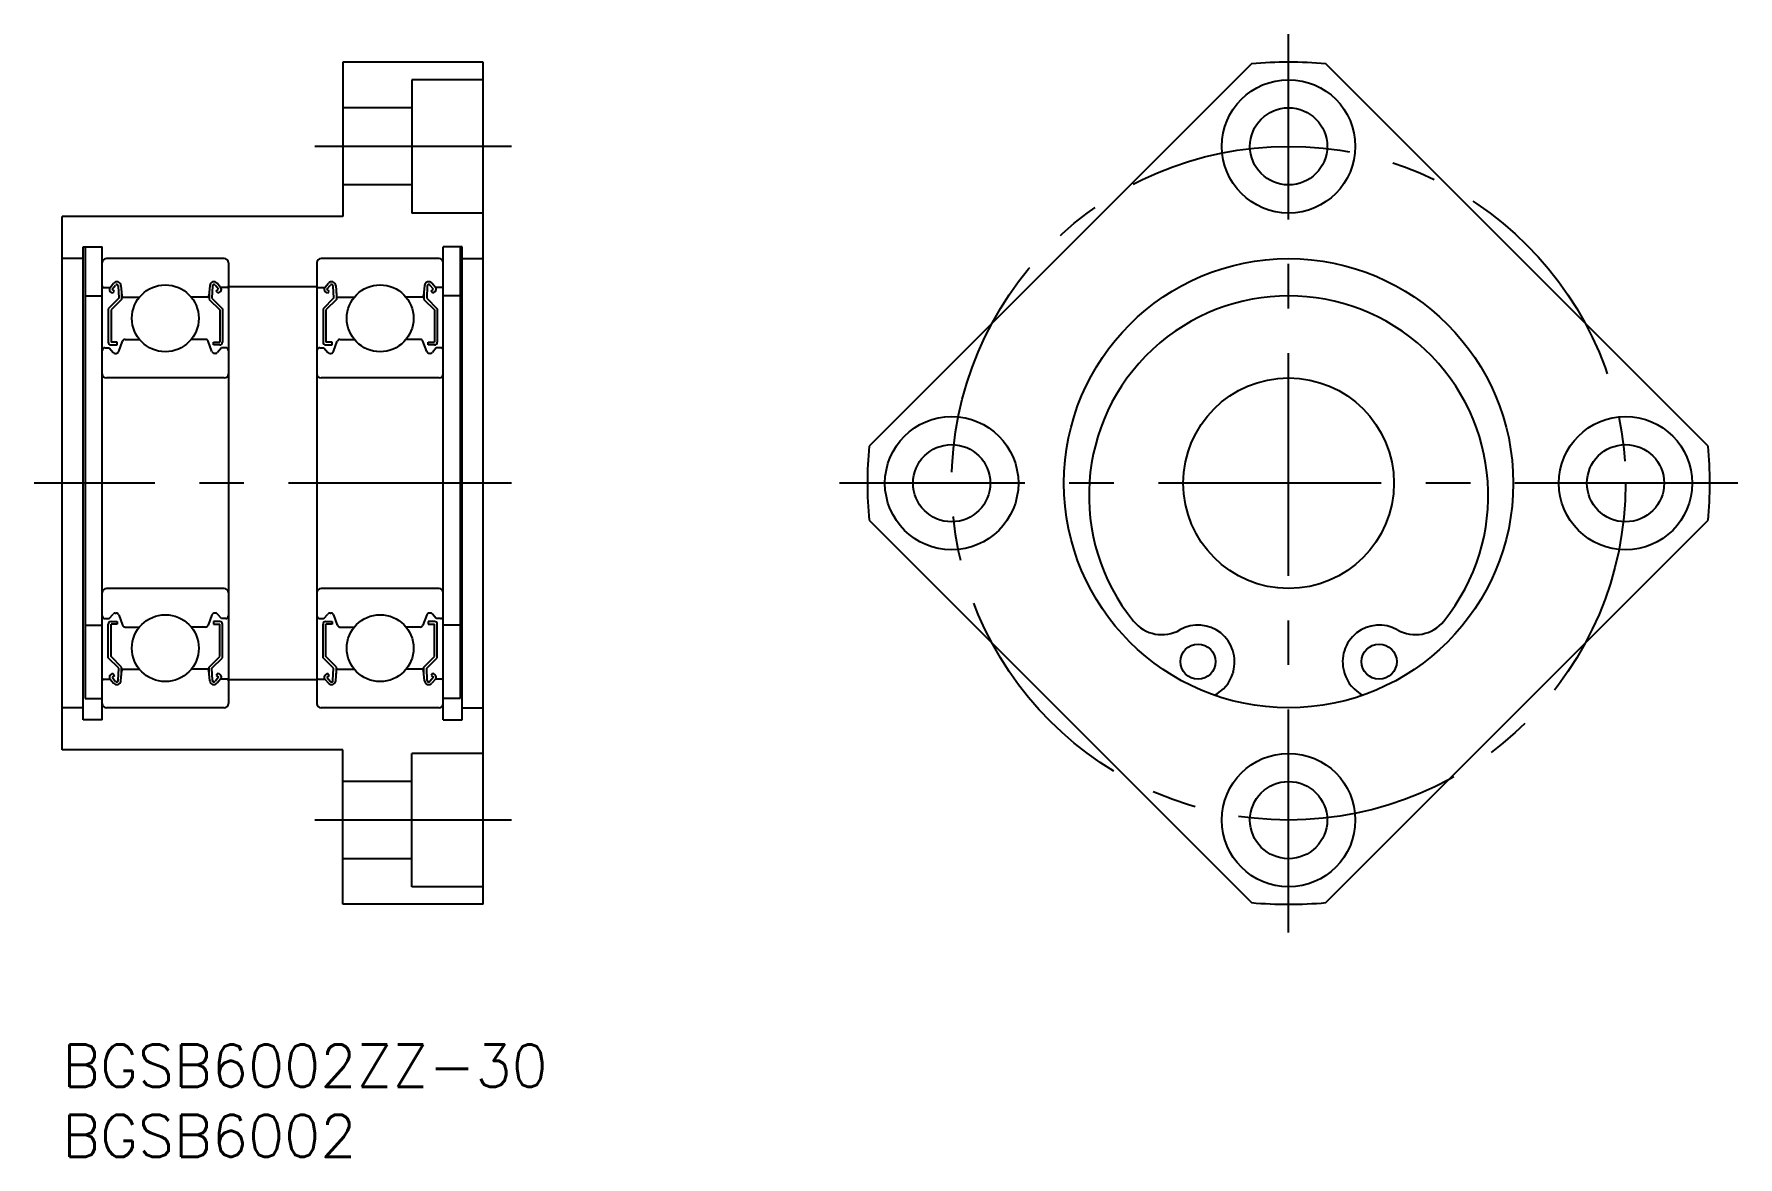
# Model space of a CAD drawing. Extents: x -2 to 119, y -8 to 72.
import ezdxf

# ---------------------------------------------------------------- set-up
doc = ezdxf.new("R2010")
doc.units = 0
doc.header["$LTSCALE"] = 0.5
doc.linetypes.add('CENTER', pattern=[50.8, 31.75, -6.35, 6.35, -6.35])
for name, color, linetype in [('MSM_CENTER', 1, 'CENTER'), ('MSM_CONTINUOUS', 7, 'CONTINUOUS'), ('MSM_PART_NUMBER', 7, 'CONTINUOUS')]:
    doc.layers.add(name, color=color, linetype=linetype)
doc.styles.get("Standard").update_dxf_attribs({"font": 'txt.shx', "height": 3, "bigfont": 'bigfont.shx'})

# ---------------------------------------------------------------- blocks, each defined once
blk = doc.blocks.new('*U6')
at = {"layer": 'MSM_PART_NUMBER'}
blk.add_text('BGSB6002ZZ-30', height=3, dxfattribs=at).set_placement((0, -3))
blk = doc.blocks.new('*U7')
at = {"layer": 'MSM_PART_NUMBER'}
blk.add_text('BGSB6002', height=3, dxfattribs=at).set_placement((0, -8))

msp = doc.modelspace()

# ---------------------------------------------------------------- linework, layer by layer
at = {"layer": 'MSM_CENTER'}
for p, q in [((87.36, 8), (87.36, 72)), ((32, 64), (18, 64)), ((32, 40), (-2, 40)), ((119.36, 40), (55.36, 40)), ((32, 16), (18, 16))]:
    msp.add_line(p, q, dxfattribs=at)
msp.add_circle((87.36, 40), 24, dxfattribs=at)
at = {"layer": 'MSM_CONTINUOUS'}
for p, q in [((20, 70), (20, 59)), ((30, 70), (20, 70)), ((27.5, 70), (27.5, 70)), ((30, 10), (30, 70)), ((84.72, 69.88), (57.48, 42.64)), ((117.25, 42.64), (90.01, 69.88)), ((24.9, 68.75), (24.9, 59.25)), ((30, 68.75), (24.9, 68.75)), ((24.9, 66.75), (20, 66.75)), ((24.9, 61.25), (20, 61.25)), ((0, 21), (0, 59)), ((20, 59), (0, 59)), ((30, 59.25), (24.9, 59.25)), ((1.5, 56, -1.3), (0, 56, -1.3)), ((1.5, 56.85, -1.3), (2.85, 56.85, -1.3)), ((1.5, 23.15, -0.1), (1.5, 56.85, -0.1)), ((1.65, 56.85), (1.65, 24.65)), ((2.85, 23.15), (2.85, 56.85)), ((11.55, 56), (3.15, 56)), ((26.85, 56), (18.45, 56)), ((27.15, 23.15), (27.15, 56.85)), ((28.5, 56.85, -1.3), (27.15, 56.85, -1.3)), ((28.35, 56.85), (28.35, 24.65)), ((28.5, 23.15, -0.1), (28.5, 56.85, -0.1)), ((28.5, 56, -1.3), (30, 56, -1.3)), ((11.85, 55.7), (11.85, 24.3)), ((18.15, 55.7), (18.15, 24.3)), ((2.95, 53.95), (3.41, 53.95)), ((3.41, 53.95), (3.66, 54.25)), ((3.59, 53.54), (3.43, 53.67)), ((3.56, 53.82), (3.81, 54.12)), ((3.72, 53.69), (3.56, 53.82)), ((3.59, 53.54), (3.72, 53.69)), ((3.99, 54.06), (4.03, 53.18)), ((4.19, 54.08), (4.25, 53.34)), ((4.23, 53.57), (4.23, 53.1)), ((10.51, 54.08), (10.45, 53.34)), ((10.47, 53.57), (10.47, 53.1)), ((10.71, 54.06), (10.67, 53.18)), ((11.14, 53.82), (10.89, 54.12)), ((10.98, 53.69), (11.14, 53.82)), ((11.11, 53.54), (10.98, 53.69)), ((11.29, 53.95), (11.04, 54.25)), ((11.11, 53.54), (11.27, 53.67)), ((11.75, 53.95), (11.29, 53.95)), ((18.15, 54), (11.85, 54)), ((18.25, 53.95), (18.71, 53.95)), ((18.71, 53.95), (18.96, 54.25)), ((18.89, 53.54), (18.73, 53.67)), ((18.86, 53.82), (19.11, 54.12)), ((19.02, 53.69), (18.86, 53.82)), ((18.89, 53.54), (19.02, 53.69)), ((19.29, 54.06), (19.33, 53.18)), ((19.49, 54.08), (19.55, 53.34)), ((19.53, 53.57), (19.53, 53.1)), ((25.81, 54.08), (25.75, 53.34)), ((25.77, 53.57), (25.77, 53.1)), ((26.01, 54.06), (25.97, 53.18)), ((26.44, 53.82), (26.19, 54.12)), ((26.28, 53.69), (26.44, 53.82)), ((26.41, 53.54), (26.28, 53.69)), ((26.59, 53.95), (26.34, 54.25)), ((26.41, 53.54), (26.57, 53.67)), ((27.05, 53.95), (26.59, 53.95)), ((1.65, 53.35, -1.3), (2.85, 53.35, -1.3)), ((4.03, 53.18), (3.28, 52.43)), ((3.28, 52.43), (3.28, 50.05)), ((4.23, 53.1), (3.48, 52.35)), ((3.48, 52.35), (3.48, 50.05)), ((4.35, 53.25), (5.5, 53.25)), ((10.35, 53.25), (9.2, 53.25)), ((10.47, 53.1), (11.22, 52.35)), ((10.67, 53.18), (11.42, 52.43)), ((11.22, 52.35), (11.22, 50.05)), ((11.42, 52.43), (11.42, 50.05)), ((19.33, 53.18), (18.58, 52.43)), ((18.58, 52.43), (18.58, 50.05)), ((19.53, 53.1), (18.78, 52.35)), ((18.78, 52.35), (18.78, 50.05)), ((19.65, 53.25), (20.8, 53.25)), ((25.65, 53.25), (24.5, 53.25)), ((25.77, 53.1), (26.52, 52.35)), ((25.97, 53.18), (26.72, 52.43)), ((26.52, 52.35), (26.52, 50.05)), ((26.72, 52.43), (26.72, 50.05)), ((28.35, 53.35, -1.3), (27.15, 53.35, -1.3)), ((3.93, 50.05), (3.48, 50.05)), ((3.48, 49.85), (3.93, 49.85)), ((3.93, 49.85), (3.93, 50.05)), ((4.03, 49.38), (4.3, 50.12)), ((4.49, 50.25), (5.5, 50.25)), ((10.21, 50.25), (9.2, 50.25)), ((10.67, 49.38), (10.4, 50.12)), ((10.77, 50.05), (11.22, 50.05)), ((10.77, 49.85), (10.77, 50.05)), ((11.22, 49.85), (10.77, 49.85)), ((19.23, 50.05), (18.78, 50.05)), ((18.78, 49.85), (19.23, 49.85)), ((19.23, 49.85), (19.23, 50.05)), ((19.33, 49.38), (19.6, 50.12)), ((19.79, 50.25), (20.8, 50.25)), ((25.51, 50.25), (24.5, 50.25)), ((25.97, 49.38), (25.7, 50.12)), ((26.07, 50.05), (26.52, 50.05)), ((26.07, 49.85), (26.07, 50.05)), ((26.52, 49.85), (26.07, 49.85)), ((3.05, 49.65), (3.35, 49.65)), ((3.35, 49.65), (3.63, 49.32)), ((3.78, 49.25), (3.84, 49.25)), ((10.92, 49.25), (10.86, 49.25)), ((11.35, 49.65), (11.07, 49.32)), ((11.65, 49.65), (11.35, 49.65)), ((18.35, 49.65), (18.65, 49.65)), ((18.65, 49.65), (18.93, 49.32)), ((19.08, 49.25), (19.14, 49.25)), ((26.22, 49.25), (26.16, 49.25)), ((26.65, 49.65), (26.37, 49.32)), ((26.95, 49.65), (26.65, 49.65)), ((11.55, 47.5), (3.15, 47.5)), ((26.85, 47.5), (18.45, 47.5)), ((57.48, 37.36), (84.72, 10.12)), ((90.01, 10.12), (117.25, 37.36)), ((11.55, 32.5), (3.15, 32.5)), ((26.85, 32.5), (18.45, 32.5)), ((3.05, 30.35), (3.35, 30.35)), ((3.35, 30.35), (3.63, 30.68)), ((3.78, 30.75), (3.84, 30.75)), ((4.03, 30.62), (4.3, 29.88)), ((10.67, 30.62), (10.4, 29.88)), ((10.92, 30.75), (10.86, 30.75)), ((11.35, 30.35), (11.07, 30.68)), ((11.65, 30.35), (11.35, 30.35)), ((18.35, 30.35), (18.65, 30.35)), ((18.65, 30.35), (18.93, 30.68)), ((19.08, 30.75), (19.14, 30.75)), ((19.33, 30.62), (19.6, 29.88)), ((25.97, 30.62), (25.7, 29.88)), ((26.22, 30.75), (26.16, 30.75)), ((26.65, 30.35), (26.37, 30.68)), ((26.95, 30.35), (26.65, 30.35)), ((1.65, 29.89, -1.3), (2.85, 29.89, -1.3)), ((3.28, 27.57), (3.28, 29.95)), ((3.48, 30.15), (3.93, 30.15)), ((3.48, 27.65), (3.48, 29.95)), ((3.93, 29.95), (3.48, 29.95)), ((3.93, 30.15), (3.93, 29.95)), ((4.49, 29.75), (5.5, 29.75)), ((10.21, 29.75), (9.2, 29.75)), ((11.22, 30.15), (10.77, 30.15)), ((10.77, 30.15), (10.77, 29.95)), ((10.77, 29.95), (11.22, 29.95)), ((11.22, 27.65), (11.22, 29.95)), ((11.42, 27.57), (11.42, 29.95)), ((18.58, 27.57), (18.58, 29.95)), ((18.78, 30.15), (19.23, 30.15)), ((18.78, 27.65), (18.78, 29.95)), ((19.23, 29.95), (18.78, 29.95)), ((19.23, 30.15), (19.23, 29.95)), ((19.79, 29.75), (20.8, 29.75)), ((25.51, 29.75), (24.5, 29.75)), ((26.52, 30.15), (26.07, 30.15)), ((26.07, 30.15), (26.07, 29.95)), ((26.07, 29.95), (26.52, 29.95)), ((26.52, 27.65), (26.52, 29.95)), ((26.72, 27.57), (26.72, 29.95)), ((28.35, 29.89, -1.3), (27.15, 29.89, -1.3)), ((4.03, 26.82), (3.28, 27.57)), ((4.23, 26.9), (3.48, 27.65)), ((3.99, 25.94), (4.03, 26.82)), ((4.23, 26.43), (4.23, 26.9)), ((4.35, 26.75), (5.5, 26.75)), ((10.35, 26.75), (9.2, 26.75)), ((10.47, 26.9), (11.22, 27.65)), ((10.47, 26.43), (10.47, 26.9)), ((10.67, 26.82), (11.42, 27.57)), ((10.71, 25.94), (10.67, 26.82)), ((19.33, 26.82), (18.58, 27.57)), ((19.53, 26.9), (18.78, 27.65)), ((19.29, 25.94), (19.33, 26.82)), ((19.53, 26.43), (19.53, 26.9)), ((19.65, 26.75), (20.8, 26.75)), ((25.65, 26.75), (24.5, 26.75)), ((25.77, 26.9), (26.52, 27.65)), ((25.77, 26.43), (25.77, 26.9)), ((25.97, 26.82), (26.72, 27.57)), ((26.01, 25.94), (25.97, 26.82)), ((2.95, 26.05), (3.41, 26.05)), ((3.41, 26.05), (3.66, 25.75)), ((3.59, 26.46), (3.43, 26.33)), ((3.72, 26.31), (3.56, 26.18)), ((3.56, 26.18), (3.81, 25.88)), ((3.59, 26.46), (3.72, 26.31)), ((4.19, 25.92), (4.25, 26.66)), ((10.51, 25.92), (10.45, 26.66)), ((11.14, 26.18), (10.89, 25.88)), ((11.11, 26.46), (10.98, 26.31)), ((10.98, 26.31), (11.14, 26.18)), ((11.29, 26.05), (11.04, 25.75)), ((11.11, 26.46), (11.27, 26.33)), ((11.75, 26.05), (11.29, 26.05)), ((18.15, 26), (11.85, 26)), ((18.25, 26.05), (18.71, 26.05)), ((18.71, 26.05), (18.96, 25.75)), ((18.89, 26.46), (18.73, 26.33)), ((19.02, 26.31), (18.86, 26.18)), ((18.86, 26.18), (19.11, 25.88)), ((18.89, 26.46), (19.02, 26.31)), ((19.49, 25.92), (19.55, 26.66)), ((25.81, 25.92), (25.75, 26.66)), ((26.44, 26.18), (26.19, 25.88)), ((26.41, 26.46), (26.28, 26.31)), ((26.28, 26.31), (26.44, 26.18)), ((26.59, 26.05), (26.34, 25.75)), ((26.41, 26.46), (26.57, 26.33)), ((27.05, 26.05), (26.59, 26.05)), ((83.41, 26.56), (83.38, 26.44)), ((91.32, 26.56), (91.35, 26.44)), ((1.65, 24.65, -1.3), (2.85, 24.65, -1.3)), ((28.35, 24.65, -1.3), (27.15, 24.65, -1.3)), ((1.5, 24, -1.3), (0, 24, -1.3)), ((2.85, 23.15, -1.3), (1.5, 23.15, -1.3)), ((11.55, 24), (3.15, 24)), ((26.85, 24), (18.45, 24)), ((27.15, 23.15, -1.3), (28.5, 23.15, -1.3)), ((28.5, 24, -1.3), (30, 24, -1.3)), ((20, 21), (0, 21)), ((20, 10), (20, 21)), ((24.9, 11.25), (24.9, 20.75)), ((30, 20.75), (24.9, 20.75)), ((24.9, 18.75), (20, 18.75)), ((24.9, 13.25), (20, 13.25)), ((30, 11.25), (24.9, 11.25)), ((30, 10), (20, 10))]:
    msp.add_line(p, q, dxfattribs=at)
for centre, radius in [((87.36, 64), 4.75), ((87.36, 64), 2.75), ((87.36, 40), 16), ((7.35, 51.75), 2.38), ((7.35, 51.75), 2.38), ((22.65, 51.75), 2.38), ((22.65, 51.75), 2.38), ((87.36, 40), 7.5), ((63.36, 40), 4.75), ((111.36, 40), 4.75), ((63.36, 40), 2.75), ((111.36, 40), 2.75), ((7.35, 28.25), 2.38), ((7.35, 28.25), 2.38), ((22.65, 28.25), 2.38), ((22.65, 28.25), 2.38), ((80.91, 27.29), 1.25), ((93.81, 27.29), 1.25), ((87.36, 16), 4.75), ((87.36, 16), 2.75)]:
    msp.add_circle(centre, radius, dxfattribs=at)
for centre, radius, start, end in [((87.36, 40), 30, 84.9445, 95.0555), ((3.15, 55.7), 0.3, 90, 180), ((11.55, 55.7), 0.3, 0, 90), ((18.45, 55.7), 0.3, 90, 180), ((26.85, 55.7), 0.3, 0, 90), ((2.95, 54.05), 0.1, 180, 270), ((3.56, 53.82), 0.2, 140.0002, 230.0848), ((3.89, 54.05), 0.3, 4.9968, 140.0002), ((3.89, 54.06), 0.1, 2.8198, 140.0033), ((10.81, 54.05), 0.3, 39.9998, 175.0032), ((10.81, 54.06), 0.1, 39.9967, 177.1802), ((11.14, 53.82), 0.2, 309.9152, 39.9998), ((11.75, 54.05), 0.1, 270, 0), ((18.25, 54.05), 0.1, 180, 270), ((18.86, 53.82), 0.2, 140.0002, 230.0848), ((19.19, 54.05), 0.3, 4.9968, 140.0002), ((19.19, 54.06), 0.1, 2.8198, 140.0033), ((26.11, 54.05), 0.3, 39.9998, 175.0032), ((26.11, 54.06), 0.1, 39.9967, 177.1802), ((26.44, 53.82), 0.2, 309.9152, 39.9998), ((27.05, 54.05), 0.1, 270, 0), ((4.35, 53.35), 0.1, 184.9968, 269.9995), ((10.35, 53.35), 0.1, 270.0005, 355.0032), ((19.65, 53.35), 0.1, 184.9968, 269.9995), ((25.65, 53.35), 0.1, 270.0005, 355.0032), ((87.36, 39.13), 14.22, 320.9849, 219.0151), ((3.48, 50.05), 0.2, 180, 270), ((4.49, 50.05), 0.2, 90, 159.9919), ((10.21, 50.05), 0.2, 20.0081, 90), ((11.22, 50.05), 0.2, 270, 0), ((18.78, 50.05), 0.2, 180, 270), ((19.79, 50.05), 0.2, 90, 159.9919), ((25.51, 50.05), 0.2, 20.0081, 90), ((26.52, 50.05), 0.2, 270, 0), ((3.05, 49.45), 0.2, 90, 180), ((3.78, 49.45), 0.2, 219.9962, 270), ((3.84, 49.45), 0.2, 270, 339.9919), ((10.86, 49.45), 0.2, 200.0081, 270), ((10.92, 49.45), 0.2, 270, 320.0038), ((11.65, 49.45), 0.2, 0, 90), ((18.35, 49.45), 0.2, 90, 180), ((19.08, 49.45), 0.2, 219.9962, 270), ((19.14, 49.45), 0.2, 270, 339.9919), ((26.16, 49.45), 0.2, 200.0081, 270), ((26.22, 49.45), 0.2, 270, 320.0038), ((26.95, 49.45), 0.2, 0, 90), ((3.15, 47.8), 0.3, 180, 270), ((11.55, 47.8), 0.3, 270, 0), ((18.45, 47.8), 0.3, 180, 270), ((26.85, 47.8), 0.3, 270, 0), ((87.36, 40), 30, 174.9445, 185.0555), ((87.36, 40), 30, 354.9445, 5.0555), ((3.15, 32.2), 0.3, 90, 180), ((11.55, 32.2), 0.3, 0, 90), ((18.45, 32.2), 0.3, 90, 180), ((26.85, 32.2), 0.3, 0, 90), ((3.05, 30.55), 0.2, 180, 270), ((3.78, 30.55), 0.2, 90, 140.0038), ((3.84, 30.55), 0.2, 20.0081, 90), ((10.86, 30.55), 0.2, 90, 159.9919), ((10.92, 30.55), 0.2, 39.9962, 90), ((11.65, 30.55), 0.2, 270, 0), ((18.35, 30.55), 0.2, 180, 270), ((19.08, 30.55), 0.2, 90, 140.0038), ((19.14, 30.55), 0.2, 20.0081, 90), ((26.16, 30.55), 0.2, 90, 159.9919), ((26.22, 30.55), 0.2, 39.9962, 90), ((26.95, 30.55), 0.2, 270, 0), ((3.48, 29.95), 0.2, 90, 180), ((4.49, 29.95), 0.2, 200.0081, 270), ((10.21, 29.95), 0.2, 270, 339.9919), ((11.22, 29.95), 0.2, 0, 90), ((18.78, 29.95), 0.2, 90, 180), ((19.79, 29.95), 0.2, 200.0081, 270), ((25.51, 29.95), 0.2, 270, 339.9919), ((26.52, 29.95), 0.2, 0, 90), ((78.33, 31.81), 2.6, 219.0151, 299.7762), ((80.91, 27.29), 2.6, 343.6002, 119.7762), ((93.81, 27.29), 2.6, 60.2238, 196.3998), ((96.4, 31.81), 2.6, 240.2238, 320.9849), ((4.35, 26.65), 0.1, 90.0005, 175.0032), ((10.35, 26.65), 0.1, 4.9968, 89.9995), ((19.65, 26.65), 0.1, 90.0005, 175.0032), ((25.65, 26.65), 0.1, 4.9968, 89.9995), ((2.95, 25.95), 0.1, 90, 180), ((3.56, 26.18), 0.2, 129.9152, 219.9998), ((3.89, 25.95), 0.3, 219.9998, 355.0032), ((3.89, 25.94), 0.1, 219.9967, 357.1802), ((10.81, 25.95), 0.3, 184.9968, 320.0002), ((10.81, 25.94), 0.1, 182.8198, 320.0033), ((11.14, 26.18), 0.2, 320.0002, 50.0848), ((11.75, 25.95), 0.1, 0, 90), ((18.25, 25.95), 0.1, 90, 180), ((18.86, 26.18), 0.2, 129.9152, 219.9998), ((19.19, 25.95), 0.3, 219.9998, 355.0032), ((19.19, 25.94), 0.1, 219.9967, 357.1802), ((26.11, 25.95), 0.3, 184.9968, 320.0002), ((26.11, 25.94), 0.1, 182.8198, 320.0033), ((26.44, 26.18), 0.2, 320.0002, 50.0848), ((27.05, 25.95), 0.1, 0, 90), ((80.98, 27.15), 2.5, 295.9172, 343.6002), ((93.75, 27.15), 2.5, 196.3998, 244.0828), ((3.15, 24.3), 0.3, 180, 270), ((11.55, 24.3), 0.3, 270, 0), ((18.45, 24.3), 0.3, 180, 270), ((26.85, 24.3), 0.3, 270, 0), ((87.36, 40), 30, 264.9445, 275.0555)]:
    msp.add_arc(centre, radius, start, end, dxfattribs=at)

# ---------------------------------------------------------------- block references
for name in ['*U6', '*U7']:
    msp.add_blockref(name, (0, 0), dxfattribs=at)

doc.saveas('drawing.dxf')
